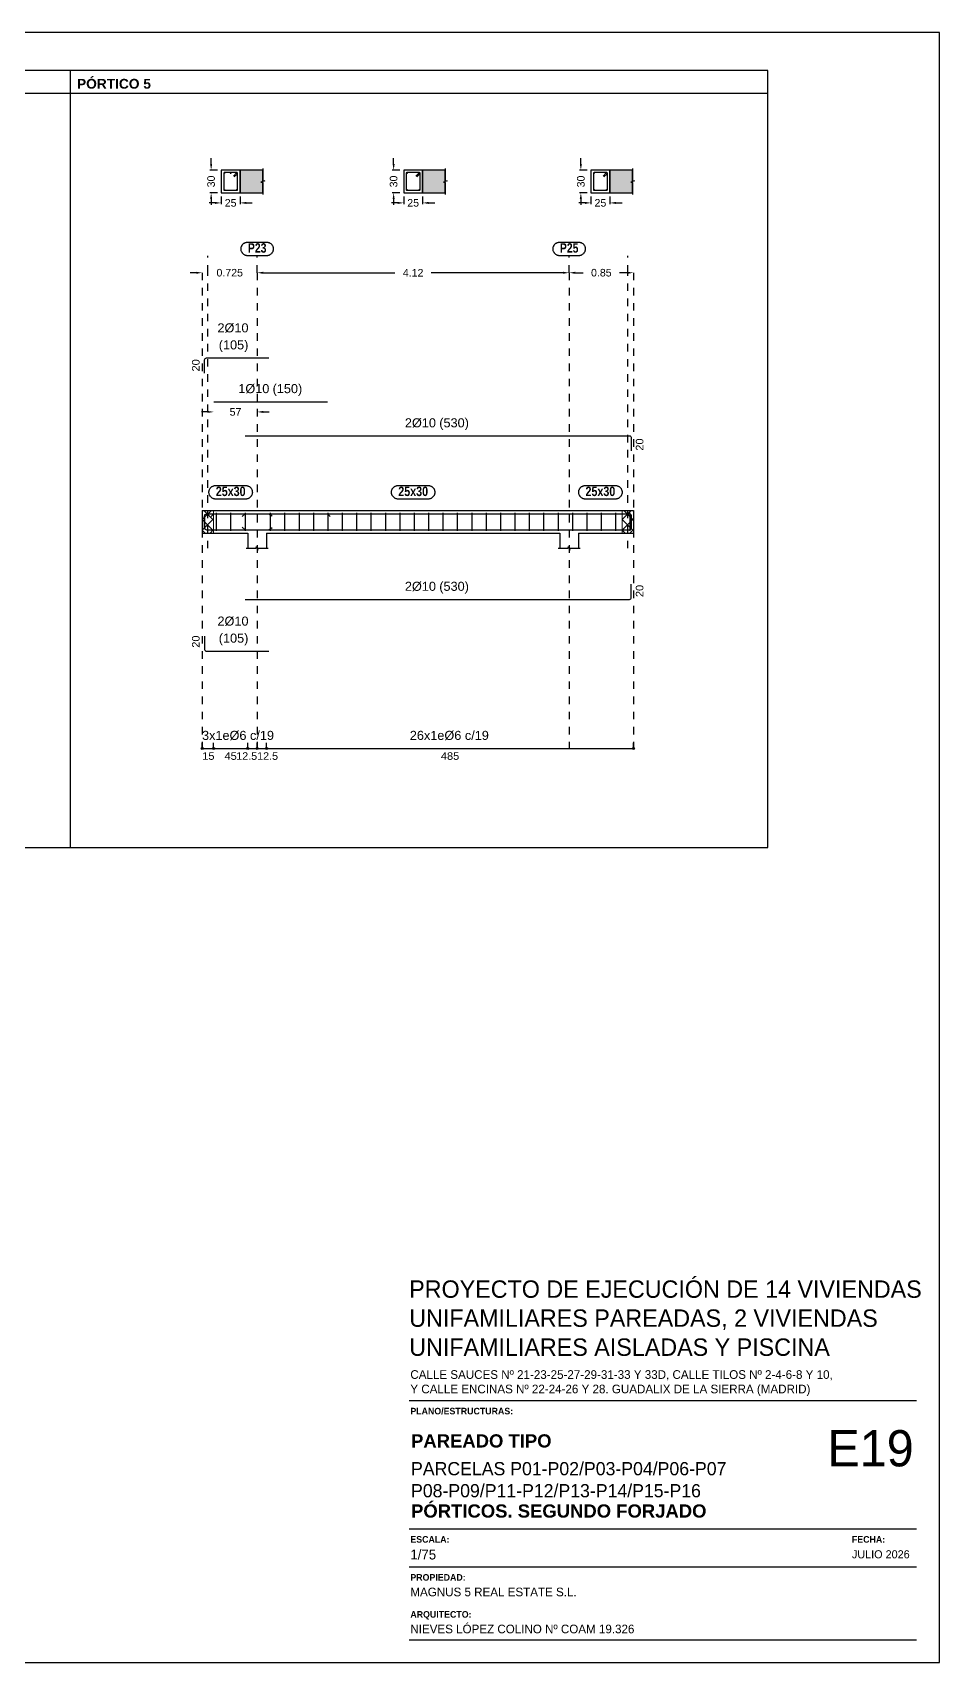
# Model space of a CAD drawing. Extents: x 2455 to 9764, y -806 to 181.
# Drawn here: x 5078.23 to 5090.21, y -409.26 to -387.73 of the extents above; entities that cross this region are included whole.
import ezdxf
from ezdxf.enums import TextEntityAlignment as Align

# ---------------------------------------------------------------- set-up
doc = ezdxf.new("R2010")
doc.units = 0
doc.header["$LTSCALE"] = 0.2
doc.header["$MEASUREMENT"] = 0
doc.linetypes.add('CYPE_RAYAPUNTO', pattern=[0.4125, 0.2025, -0.105, 0, -0.105])
doc.linetypes.add('PUNTOS2', pattern=[0.125, 0, -0.125])
doc.layers.add('01_cartela', color=6, linetype='CONTINUOUS', plot=False)
for name, color, linetype in [('01_cotas', 4, 'CONTINUOUS'), ('01_parcela', 7, 'CONTINUOUS'), ('01_primera', 5, 'CONTINUOUS'), ('01_texto cartela', 4, 'CONTINUOUS'), ('ALZ_CONT_NUDOS', 5, 'CONTINUOUS'), ('ALZ_CONT_VIG_HORMIGON', 5, 'CONTINUOUS'), ('ALZ_COT_COT_LIN_APOYOS', 120, 'CYPE_RAYAPUNTO'), ('ALZ_REF_REF_REFERENCIA', 3, 'CONTINUOUS'), ('ALZ_REF_TEXTO_REF_NOMBRE', 3, 'CONTINUOUS'), ('ARM_LONGITUDINAL_Ø10', 4, 'CONTINUOUS'), ('ARM_TRANSVERSAL_Ø6', 4, 'CONTINUOUS'), ('SEC_CONT_FORJADOS_SECCION', 8, 'CONTINUOUS'), ('SEC_CONT_VIG_HORMIGON_SECCION', 2, 'CONTINUOUS'), ('UNI_CORTANTES', 3, 'CONTINUOUS')]:
    doc.layers.add(name, color=color, linetype=linetype)
doc.layers.add('VIG_CARAS', color=5, linetype='CONTINUOUS', lineweight=9)
doc.styles.add('BERNARDO', font='GOTHICB.TTF')
doc.styles.add('Century Gothic', font='', dxfattribs={"height": 2})
doc.styles.add('Century Gothic_3', font='', dxfattribs={"height": 4.5})
doc.styles.add('Century Gothic_5', font='', dxfattribs={"height": 2.5})
doc.styles.add('Century Gothic_6', font='', dxfattribs={"height": 11})
doc.styles.add('CYPETXT_0.15', font='arial.ttf', dxfattribs={"height": 0.1})
doc.styles.add('Estilo1', font='swissel.ttf')
doc.styles.add('NIEVES2', font='sanss___.ttf')
doc.styles.add('NIEVES3', font='swisseb.ttf')
doc.styles.add('ROMANS', font='romans')
doc.styles.get('Century Gothic').set_extended_font_data('Century Gothic')
doc.styles.get('Century Gothic_3').set_extended_font_data('Century Gothic')
doc.styles.get('Century Gothic_5').set_extended_font_data('Century Gothic')
doc.styles.get('Century Gothic_6').set_extended_font_data('Century Gothic')
doc.dimstyles.new('DECIMAL-50', dxfattribs={"dimtxt": 0.08, "dimasz": 0.15, "dimexe": 0.05, "dimexo": 0.05, "dimgap": 0.09, "dimtad": 0, "dimzin": 0, "dimdsep": 46, "dimtxsty": 'ROMANS', "dimblk": 'DOTSMALL', "dimcen": 0.09, "dimclrt": 7, "dimadec": 0, "dimazin": 0, "dimtfac": 1.38, "dimtix": 1, "dimtofl": 0, "dimtmove": 2, "dimatfit": 3, "dimldrblk": 'OBLIQUE', "dimfxl": 1, "dimtolj": 1, "dimtzin": 0, "dimarcsym": 0})

# ---------------------------------------------------------------- blocks, each defined once
blk = doc.blocks.new('*D99')
at = {"layer": '01_cotas', "color": 0, "lineweight": -2, "transparency": 16777216}
for p, q in [((5080.645, -389.979), (5080.565, -389.979)), ((5081.055, -389.979), (5081.135, -389.979))]:
    blk.add_line(p, q, dxfattribs=at)
at = {"layer": '01_cotas', "color": 0, "linetype": 'PUNTOS2', "lineweight": -2, "transparency": 16777216}
for p, q in [((5080.725, -389.896), (5080.725, -390.029)), ((5080.975, -389.896), (5080.975, -390.029))]:
    blk.add_line(p, q, dxfattribs=at)
at = {"layer": '01_cotas', "color": 0, "transparency": 16777216}
for points in [[(5080.645, -389.966), (5080.645, -389.993), (5080.725, -389.979)], [(5081.055, -389.966), (5081.055, -389.993), (5080.975, -389.979)]]:
    blk.add_solid(points, dxfattribs=at)
at = {"layer": '01_cotas', "color": 5, "transparency": 16777216, "insert": (5080.85, -389.979), "char_height": 0.1, "attachment_point": 5, "style": 'Estilo1'}
blk.add_mtext('\\A1;25', dxfattribs=at)
blk = doc.blocks.new('*D100')
at = {"layer": '01_cotas', "color": 0, "linetype": 'PUNTOS2', "lineweight": -2, "transparency": 16777216}
for p, q in [((5080.675, -389.546), (5080.542, -389.546)), ((5080.675, -389.846), (5080.542, -389.846))]:
    blk.add_line(p, q, dxfattribs=at)
at = {"layer": '01_cotas', "color": 0, "lineweight": -2, "transparency": 16777216}
for p, q in [((5080.592, -389.466), (5080.592, -389.386)), ((5080.592, -389.926), (5080.592, -390.006))]:
    blk.add_line(p, q, dxfattribs=at)
at = {"layer": '01_cotas', "color": 0, "transparency": 16777216}
for points in [[(5080.579, -389.466), (5080.606, -389.466), (5080.592, -389.546)], [(5080.579, -389.926), (5080.606, -389.926), (5080.592, -389.846)]]:
    blk.add_solid(points, dxfattribs=at)
at = {"layer": '01_cotas', "color": 5, "transparency": 16777216, "insert": (5080.592, -389.696), "char_height": 0.1, "attachment_point": 5, "rotation": 90, "style": 'Estilo1'}
blk.add_mtext('\\A1;30', dxfattribs=at)
blk = doc.blocks.new('*D101')
at = {"layer": '01_cotas', "color": 0, "lineweight": -2, "transparency": 16777216}
for p, q in [((5083.055, -389.979), (5082.975, -389.979)), ((5083.465, -389.979), (5083.545, -389.979))]:
    blk.add_line(p, q, dxfattribs=at)
at = {"layer": '01_cotas', "color": 0, "linetype": 'PUNTOS2', "lineweight": -2, "transparency": 16777216}
for p, q in [((5083.135, -389.896), (5083.135, -390.029)), ((5083.385, -389.896), (5083.385, -390.029))]:
    blk.add_line(p, q, dxfattribs=at)
at = {"layer": '01_cotas', "color": 0, "transparency": 16777216}
for points in [[(5083.055, -389.966), (5083.055, -389.993), (5083.135, -389.979)], [(5083.465, -389.966), (5083.465, -389.993), (5083.385, -389.979)]]:
    blk.add_solid(points, dxfattribs=at)
at = {"layer": '01_cotas', "color": 5, "transparency": 16777216, "insert": (5083.26, -389.979), "char_height": 0.1, "attachment_point": 5, "style": 'Estilo1'}
blk.add_mtext('\\A1;25', dxfattribs=at)
blk = doc.blocks.new('*D102')
at = {"layer": '01_cotas', "color": 0, "linetype": 'PUNTOS2', "lineweight": -2, "transparency": 16777216}
for p, q in [((5083.085, -389.546), (5082.952, -389.546)), ((5083.085, -389.846), (5082.952, -389.846))]:
    blk.add_line(p, q, dxfattribs=at)
at = {"layer": '01_cotas', "color": 0, "lineweight": -2, "transparency": 16777216}
for p, q in [((5083.002, -389.466), (5083.002, -389.386)), ((5083.002, -389.926), (5083.002, -390.006))]:
    blk.add_line(p, q, dxfattribs=at)
at = {"layer": '01_cotas', "color": 0, "transparency": 16777216}
for points in [[(5082.989, -389.466), (5083.016, -389.466), (5083.002, -389.546)], [(5082.989, -389.926), (5083.016, -389.926), (5083.002, -389.846)]]:
    blk.add_solid(points, dxfattribs=at)
at = {"layer": '01_cotas', "color": 5, "transparency": 16777216, "insert": (5083.002, -389.696), "char_height": 0.1, "attachment_point": 5, "rotation": 90, "style": 'Estilo1'}
blk.add_mtext('\\A1;30', dxfattribs=at)
blk = doc.blocks.new('*D103')
at = {"layer": '01_cotas', "color": 0, "lineweight": -2, "transparency": 16777216}
for p, q in [((5085.528, -389.979), (5085.448, -389.979)), ((5085.938, -389.979), (5086.018, -389.979))]:
    blk.add_line(p, q, dxfattribs=at)
at = {"layer": '01_cotas', "color": 0, "linetype": 'PUNTOS2', "lineweight": -2, "transparency": 16777216}
for p, q in [((5085.608, -389.896), (5085.608, -390.029)), ((5085.858, -389.896), (5085.858, -390.029))]:
    blk.add_line(p, q, dxfattribs=at)
at = {"layer": '01_cotas', "color": 0, "transparency": 16777216}
for points in [[(5085.528, -389.966), (5085.528, -389.993), (5085.608, -389.979)], [(5085.938, -389.966), (5085.938, -389.993), (5085.858, -389.979)]]:
    blk.add_solid(points, dxfattribs=at)
at = {"layer": '01_cotas', "color": 5, "transparency": 16777216, "insert": (5085.733, -389.979), "char_height": 0.1, "attachment_point": 5, "style": 'Estilo1'}
blk.add_mtext('\\A1;25', dxfattribs=at)
blk = doc.blocks.new('*D104')
at = {"layer": '01_cotas', "color": 0, "linetype": 'PUNTOS2', "lineweight": -2, "transparency": 16777216}
for p, q in [((5085.558, -389.546), (5085.425, -389.546)), ((5085.558, -389.846), (5085.425, -389.846))]:
    blk.add_line(p, q, dxfattribs=at)
at = {"layer": '01_cotas', "color": 0, "lineweight": -2, "transparency": 16777216}
for p, q in [((5085.475, -389.466), (5085.475, -389.386)), ((5085.475, -389.926), (5085.475, -390.006))]:
    blk.add_line(p, q, dxfattribs=at)
at = {"layer": '01_cotas', "color": 0, "transparency": 16777216}
for points in [[(5085.461, -389.466), (5085.488, -389.466), (5085.475, -389.546)], [(5085.461, -389.926), (5085.488, -389.926), (5085.475, -389.846)]]:
    blk.add_solid(points, dxfattribs=at)
at = {"layer": '01_cotas', "color": 5, "transparency": 16777216, "insert": (5085.475, -389.696), "char_height": 0.1, "attachment_point": 5, "rotation": 90, "style": 'Estilo1'}
blk.add_mtext('\\A1;30', dxfattribs=at)
blk = doc.blocks.new('*D105')
at = {"layer": '01_cotas', "color": 0, "lineweight": -2, "transparency": 16777216}
for p, q in [((5080.395, -390.902), (5080.315, -390.902)), ((5081.28, -390.902), (5081.36, -390.902))]:
    blk.add_line(p, q, dxfattribs=at)
at = {"layer": '01_cotas', "color": 0, "transparency": 16777216}
for points in [[(5080.395, -390.889), (5080.395, -390.916), (5080.475, -390.902)], [(5081.28, -390.889), (5081.28, -390.916), (5081.2, -390.902)]]:
    blk.add_solid(points, dxfattribs=at)
at = {"layer": '01_cotas', "color": 5, "transparency": 16777216, "insert": (5080.838, -390.902), "char_height": 0.1, "attachment_point": 5, "style": 'Estilo1'}
blk.add_mtext('\\A1;0.725', dxfattribs=at)
blk = doc.blocks.new('*D106')
at = {"layer": '01_cotas', "color": 0, "lineweight": -2, "transparency": 16777216}
for p, q in [((5081.28, -390.902), (5083.02, -390.902)), ((5085.24, -390.902), (5083.5, -390.902))]:
    blk.add_line(p, q, dxfattribs=at)
at = {"layer": '01_cotas', "color": 0, "transparency": 16777216}
for points in [[(5081.28, -390.889), (5081.28, -390.916), (5081.2, -390.902)], [(5085.24, -390.889), (5085.24, -390.916), (5085.32, -390.902)]]:
    blk.add_solid(points, dxfattribs=at)
at = {"layer": '01_cotas', "color": 5, "transparency": 16777216, "insert": (5083.26, -390.902), "char_height": 0.1, "attachment_point": 5, "style": 'Estilo1'}
blk.add_mtext('\\A1;4.12', dxfattribs=at)
blk = doc.blocks.new('*D107')
at = {"layer": '01_cotas', "color": 0, "lineweight": -2, "transparency": 16777216}
for p, q in [((5085.4, -390.902), (5085.505, -390.902)), ((5086.09, -390.902), (5085.985, -390.902))]:
    blk.add_line(p, q, dxfattribs=at)
at = {"layer": '01_cotas', "color": 0, "transparency": 16777216}
for points in [[(5085.4, -390.889), (5085.4, -390.916), (5085.32, -390.902)], [(5086.09, -390.889), (5086.09, -390.916), (5086.17, -390.902)]]:
    blk.add_solid(points, dxfattribs=at)
at = {"layer": '01_cotas', "color": 5, "transparency": 16777216, "insert": (5085.745, -390.902), "char_height": 0.1, "attachment_point": 5, "style": 'Estilo1'}
blk.add_mtext('\\A1;0.85', dxfattribs=at)
blk = doc.blocks.new('*D108')
at = {"layer": '01_cotas', "color": 0, "lineweight": -2, "transparency": 16777216}
for p, q in [((5080.547, -392.741), (5080.467, -392.741)), ((5081.28, -392.741), (5081.36, -392.741))]:
    blk.add_line(p, q, dxfattribs=at)
at = {"layer": '01_cotas', "color": 0, "transparency": 16777216}
for points in [[(5080.547, -392.728), (5080.547, -392.754), (5080.627, -392.741)], [(5081.28, -392.728), (5081.28, -392.754), (5081.2, -392.741)]]:
    blk.add_solid(points, dxfattribs=at)
at = {"layer": '01_cotas', "color": 5, "transparency": 16777216, "insert": (5080.914, -392.741), "char_height": 0.1, "attachment_point": 5, "style": 'Estilo1'}
blk.add_mtext('\\A1;57', dxfattribs=at)

msp = doc.modelspace()

# ---------------------------------------------------------------- hatches: boundary and pattern name
at = {"layer": 'SEC_CONT_FORJADOS_SECCION', "true_color": 0xdad7d3}
for points in [[(5081.275, -389.546), (5080.975, -389.546), (5080.975, -389.846), (5081.275, -389.846)], [(5083.685, -389.546), (5083.385, -389.546), (5083.385, -389.846), (5083.685, -389.846)], [(5086.158, -389.546), (5085.858, -389.546), (5085.858, -389.846), (5086.158, -389.846)]]:
    msp.add_hatch(color=254, dxfattribs=at).paths.add_polyline_path(points)

# ---------------------------------------------------------------- linework, layer by layer
at = {"layer": '01_cartela', "color": 3}
msp.add_lwpolyline([(5059.571, -387.729), (5059.571, -409.264), (5090.209, -409.264), (5090.209, -387.729)], close=True, dxfattribs=at)
at = {"layer": '01_cotas', "color": 2}
msp.add_line((5078.731, -388.229), (5078.73, -398.496), dxfattribs=at)
at = {"layer": '01_parcela', "color": 7, "ltscale": 2.5}
for p, q in [((5087.943, -388.229), (5060.071, -388.229)), ((5087.943, -398.496), (5087.943, -388.229)), ((5060.07, -398.496), (5087.943, -398.496))]:
    msp.add_line(p, q, dxfattribs=at)
at = {"layer": '01_primera', "ltscale": 2.5}
msp.add_line((5060.071, -388.531), (5087.943, -388.531), dxfattribs=at)
at = {"layer": '01_texto cartela', "color": 5}
for p, q in [((5083.208, -405.803), (5089.909, -405.803)), ((5083.208, -407.497), (5089.909, -407.497)), ((5083.208, -408), (5089.909, -408)), ((5083.208, -408.964), (5089.909, -408.964))]:
    msp.add_line(p, q, dxfattribs=at)
at = {"layer": 'ALZ_CONT_NUDOS'}
for p, q in [((5080.475, -394.043), (5080.475, -394.343)), ((5086.17, -394.043), (5086.17, -394.343)), ((5081.075, -394.343), (5081.075, -394.543)), ((5081.325, -394.343), (5081.325, -394.543)), ((5085.195, -394.343), (5085.195, -394.543)), ((5085.445, -394.343), (5085.445, -394.543))]:
    msp.add_line(p, q, dxfattribs=at)
at = {"layer": 'ALZ_CONT_NUDOS', "lineweight": 0}
for p, q in [((5080.475, -394.163), (5080.596, -394.043)), ((5080.625, -394.172), (5080.496, -394.043)), ((5086.02, -394.163), (5086.141, -394.043)), ((5086.17, -394.172), (5086.041, -394.043)), ((5080.475, -394.304), (5080.625, -394.154)), ((5080.625, -394.313), (5080.475, -394.163)), ((5080.513, -394.343), (5080.475, -394.304)), ((5080.578, -394.343), (5080.625, -394.296)), ((5086.02, -394.304), (5086.17, -394.154)), ((5086.17, -394.313), (5086.02, -394.163)), ((5086.058, -394.343), (5086.02, -394.304)), ((5086.123, -394.343), (5086.17, -394.296))]:
    msp.add_line(p, q, dxfattribs=at)
at = {"layer": 'ALZ_CONT_NUDOS'}
for points in [[(5080.475, -394.043), (5080.625, -394.043)], [(5081.075, -394.043), (5081.325, -394.043)], [(5085.195, -394.043), (5085.445, -394.043)], [(5086.02, -394.043), (5086.17, -394.043)], [(5080.475, -394.343), (5080.625, -394.343)], [(5081.055, -394.543), (5081.185, -394.543), (5081.193, -394.518), (5081.208, -394.568), (5081.215, -394.543), (5081.345, -394.543)], [(5085.175, -394.543), (5085.305, -394.543), (5085.313, -394.518), (5085.328, -394.568), (5085.335, -394.543), (5085.465, -394.543)], [(5086.02, -394.343), (5086.17, -394.343)]]:
    msp.add_lwpolyline(points, dxfattribs=at)
at = {"layer": 'ALZ_CONT_NUDOS', "lineweight": 0}
for points in [[(5080.475, -394.043), (5080.475, -394.343), (5080.625, -394.343), (5080.625, -394.043), (5080.475, -394.043)], [(5086.02, -394.043), (5086.02, -394.343), (5086.17, -394.343), (5086.17, -394.043), (5086.02, -394.043)]]:
    msp.add_lwpolyline(points, close=True, dxfattribs=at)
at = {"layer": 'ALZ_CONT_VIG_HORMIGON'}
for p, q in [((5080.625, -394.043), (5081.075, -394.043)), ((5081.325, -394.043), (5085.195, -394.043)), ((5085.445, -394.043), (5086.02, -394.043)), ((5080.625, -394.343), (5081.075, -394.343)), ((5081.325, -394.343), (5085.195, -394.343)), ((5085.445, -394.343), (5086.02, -394.343))]:
    msp.add_line(p, q, dxfattribs=at)
at = {"layer": 'ALZ_COT_COT_LIN_APOYOS'}
for p, q in [((5080.55, -390.902), (5080.55, -390.677)), ((5081.2, -390.902), (5081.2, -390.677)), ((5085.32, -390.902), (5085.32, -390.677)), ((5086.095, -390.902), (5086.095, -390.677)), ((5080.475, -390.902), (5080.475, -397.188)), ((5080.55, -394.543), (5080.55, -390.902)), ((5081.2, -390.902), (5081.2, -397.188)), ((5085.32, -390.902), (5085.32, -397.188)), ((5086.095, -394.543), (5086.095, -390.902)), ((5086.17, -390.902), (5086.17, -397.188))]:
    msp.add_line(p, q, dxfattribs=at)
at = {"layer": 'ALZ_REF_REF_REFERENCIA'}
for points in [[(5081.323, -390.497), (5081.329, -390.498), (5081.335, -390.498), (5081.341, -390.499), (5081.347, -390.501), (5081.353, -390.502), (5081.358, -390.504), (5081.364, -390.507), (5081.369, -390.51), (5081.374, -390.513), (5081.379, -390.517), (5081.384, -390.521), (5081.388, -390.525), (5081.392, -390.529), (5081.396, -390.534), (5081.399, -390.539), (5081.402, -390.544), (5081.405, -390.549), (5081.407, -390.555), (5081.409, -390.561), (5081.411, -390.566), (5081.412, -390.572), (5081.413, -390.578), (5081.413, -390.584), (5081.413, -390.59), (5081.413, -390.596), (5081.412, -390.602), (5081.411, -390.608), (5081.409, -390.614), (5081.407, -390.62), (5081.405, -390.625), (5081.402, -390.631), (5081.399, -390.636), (5081.396, -390.641), (5081.392, -390.645), (5081.388, -390.65), (5081.384, -390.654), (5081.379, -390.658), (5081.374, -390.662), (5081.369, -390.665), (5081.364, -390.668), (5081.358, -390.67), (5081.353, -390.672), (5081.347, -390.674), (5081.341, -390.676), (5081.335, -390.677), (5081.329, -390.677), (5081.323, -390.677), (5081.077, -390.677), (5081.071, -390.677), (5081.065, -390.677), (5081.059, -390.676), (5081.053, -390.674), (5081.048, -390.672), (5081.042, -390.67), (5081.037, -390.668), (5081.031, -390.665), (5081.026, -390.662), (5081.021, -390.658), (5081.017, -390.654), (5081.012, -390.65), (5081.008, -390.645), (5081.005, -390.641), (5081.001, -390.636), (5080.998, -390.631), (5080.996, -390.625), (5080.993, -390.62), (5080.991, -390.614), (5080.99, -390.608), (5080.988, -390.602), (5080.988, -390.596), (5080.987, -390.59), (5080.987, -390.584), (5080.988, -390.578), (5080.988, -390.572), (5080.99, -390.566), (5080.991, -390.561), (5080.993, -390.555), (5080.996, -390.549), (5080.998, -390.544), (5081.001, -390.539), (5081.005, -390.534), (5081.008, -390.529), (5081.012, -390.525), (5081.017, -390.521), (5081.021, -390.517), (5081.026, -390.513), (5081.031, -390.51), (5081.037, -390.507), (5081.042, -390.504), (5081.048, -390.502), (5081.053, -390.501), (5081.059, -390.499), (5081.065, -390.498), (5081.071, -390.498), (5081.077, -390.497), (5081.323, -390.497)], [(5085.443, -390.497), (5085.449, -390.498), (5085.455, -390.498), (5085.461, -390.499), (5085.467, -390.501), (5085.473, -390.502), (5085.478, -390.504), (5085.484, -390.507), (5085.489, -390.51), (5085.494, -390.513), (5085.499, -390.517), (5085.504, -390.521), (5085.508, -390.525), (5085.512, -390.529), (5085.516, -390.534), (5085.519, -390.539), (5085.522, -390.544), (5085.525, -390.549), (5085.527, -390.555), (5085.529, -390.561), (5085.531, -390.566), (5085.532, -390.572), (5085.533, -390.578), (5085.533, -390.584), (5085.533, -390.59), (5085.533, -390.596), (5085.532, -390.602), (5085.531, -390.608), (5085.529, -390.614), (5085.527, -390.62), (5085.525, -390.625), (5085.522, -390.631), (5085.519, -390.636), (5085.516, -390.641), (5085.512, -390.645), (5085.508, -390.65), (5085.504, -390.654), (5085.499, -390.658), (5085.494, -390.662), (5085.489, -390.665), (5085.484, -390.668), (5085.478, -390.67), (5085.473, -390.672), (5085.467, -390.674), (5085.461, -390.676), (5085.455, -390.677), (5085.449, -390.677), (5085.443, -390.677), (5085.197, -390.677), (5085.191, -390.677), (5085.185, -390.677), (5085.179, -390.676), (5085.173, -390.674), (5085.168, -390.672), (5085.162, -390.67), (5085.157, -390.668), (5085.151, -390.665), (5085.146, -390.662), (5085.141, -390.658), (5085.137, -390.654), (5085.132, -390.65), (5085.128, -390.645), (5085.125, -390.641), (5085.121, -390.636), (5085.118, -390.631), (5085.116, -390.625), (5085.113, -390.62), (5085.111, -390.614), (5085.11, -390.608), (5085.108, -390.602), (5085.108, -390.596), (5085.107, -390.59), (5085.107, -390.584), (5085.108, -390.578), (5085.108, -390.572), (5085.11, -390.566), (5085.111, -390.561), (5085.113, -390.555), (5085.116, -390.549), (5085.118, -390.544), (5085.121, -390.539), (5085.125, -390.534), (5085.128, -390.529), (5085.132, -390.525), (5085.137, -390.521), (5085.141, -390.517), (5085.146, -390.513), (5085.151, -390.51), (5085.157, -390.507), (5085.162, -390.504), (5085.168, -390.502), (5085.173, -390.501), (5085.179, -390.499), (5085.185, -390.498), (5085.191, -390.498), (5085.197, -390.497), (5085.443, -390.497)]]:
    msp.add_lwpolyline(points, close=True, dxfattribs=at)
at = {"layer": 'ALZ_REF_TEXTO_REF_NOMBRE', "color": 5}
for points in [[(5081.047, -393.713), (5081.053, -393.713), (5081.059, -393.713), (5081.065, -393.714), (5081.07, -393.716), (5081.076, -393.718), (5081.082, -393.72), (5081.087, -393.722), (5081.093, -393.725), (5081.098, -393.728), (5081.102, -393.732), (5081.107, -393.736), (5081.111, -393.74), (5081.115, -393.744), (5081.119, -393.749), (5081.123, -393.754), (5081.126, -393.759), (5081.128, -393.765), (5081.131, -393.77), (5081.133, -393.776), (5081.134, -393.782), (5081.135, -393.788), (5081.136, -393.794), (5081.137, -393.8), (5081.137, -393.806), (5081.136, -393.812), (5081.135, -393.818), (5081.134, -393.823), (5081.133, -393.829), (5081.131, -393.835), (5081.128, -393.84), (5081.126, -393.846), (5081.123, -393.851), (5081.119, -393.856), (5081.115, -393.861), (5081.111, -393.865), (5081.107, -393.869), (5081.102, -393.873), (5081.098, -393.877), (5081.093, -393.88), (5081.087, -393.883), (5081.082, -393.885), (5081.076, -393.888), (5081.07, -393.889), (5081.065, -393.891), (5081.059, -393.892), (5081.053, -393.892), (5081.047, -393.893), (5080.654, -393.893), (5080.648, -393.892), (5080.642, -393.892), (5080.636, -393.891), (5080.63, -393.889), (5080.624, -393.888), (5080.619, -393.885), (5080.613, -393.883), (5080.608, -393.88), (5080.603, -393.877), (5080.598, -393.873), (5080.593, -393.869), (5080.589, -393.865), (5080.585, -393.861), (5080.581, -393.856), (5080.578, -393.851), (5080.575, -393.846), (5080.572, -393.84), (5080.57, -393.835), (5080.568, -393.829), (5080.566, -393.823), (5080.565, -393.818), (5080.564, -393.812), (5080.564, -393.806), (5080.564, -393.8), (5080.564, -393.794), (5080.565, -393.788), (5080.566, -393.782), (5080.568, -393.776), (5080.57, -393.77), (5080.572, -393.765), (5080.575, -393.759), (5080.578, -393.754), (5080.581, -393.749), (5080.585, -393.744), (5080.589, -393.74), (5080.593, -393.736), (5080.598, -393.732), (5080.603, -393.728), (5080.608, -393.725), (5080.613, -393.722), (5080.619, -393.72), (5080.624, -393.718), (5080.63, -393.716), (5080.636, -393.714), (5080.642, -393.713), (5080.648, -393.713), (5080.654, -393.713), (5081.047, -393.713)], [(5083.457, -393.713), (5083.463, -393.713), (5083.469, -393.713), (5083.475, -393.714), (5083.48, -393.716), (5083.486, -393.718), (5083.492, -393.72), (5083.497, -393.722), (5083.503, -393.725), (5083.508, -393.728), (5083.512, -393.732), (5083.517, -393.736), (5083.521, -393.74), (5083.525, -393.744), (5083.529, -393.749), (5083.533, -393.754), (5083.536, -393.759), (5083.538, -393.765), (5083.541, -393.77), (5083.543, -393.776), (5083.544, -393.782), (5083.545, -393.788), (5083.546, -393.794), (5083.547, -393.8), (5083.547, -393.806), (5083.546, -393.812), (5083.545, -393.818), (5083.544, -393.823), (5083.543, -393.829), (5083.541, -393.835), (5083.538, -393.84), (5083.536, -393.846), (5083.533, -393.851), (5083.529, -393.856), (5083.525, -393.861), (5083.521, -393.865), (5083.517, -393.869), (5083.512, -393.873), (5083.508, -393.877), (5083.503, -393.88), (5083.497, -393.883), (5083.492, -393.885), (5083.486, -393.888), (5083.48, -393.889), (5083.475, -393.891), (5083.469, -393.892), (5083.463, -393.892), (5083.457, -393.893), (5083.064, -393.893), (5083.058, -393.892), (5083.052, -393.892), (5083.046, -393.891), (5083.04, -393.889), (5083.034, -393.888), (5083.029, -393.885), (5083.023, -393.883), (5083.018, -393.88), (5083.013, -393.877), (5083.008, -393.873), (5083.003, -393.869), (5082.999, -393.865), (5082.995, -393.861), (5082.991, -393.856), (5082.988, -393.851), (5082.985, -393.846), (5082.982, -393.84), (5082.98, -393.835), (5082.978, -393.829), (5082.976, -393.823), (5082.975, -393.818), (5082.974, -393.812), (5082.974, -393.806), (5082.974, -393.8), (5082.974, -393.794), (5082.975, -393.788), (5082.976, -393.782), (5082.978, -393.776), (5082.98, -393.77), (5082.982, -393.765), (5082.985, -393.759), (5082.988, -393.754), (5082.991, -393.749), (5082.995, -393.744), (5082.999, -393.74), (5083.003, -393.736), (5083.008, -393.732), (5083.013, -393.728), (5083.018, -393.725), (5083.023, -393.722), (5083.029, -393.72), (5083.034, -393.718), (5083.04, -393.716), (5083.046, -393.714), (5083.052, -393.713), (5083.058, -393.713), (5083.064, -393.713), (5083.457, -393.713)], [(5085.929, -393.713), (5085.935, -393.713), (5085.941, -393.713), (5085.947, -393.714), (5085.953, -393.716), (5085.959, -393.718), (5085.964, -393.72), (5085.97, -393.722), (5085.975, -393.725), (5085.98, -393.728), (5085.985, -393.732), (5085.99, -393.736), (5085.994, -393.74), (5085.998, -393.744), (5086.002, -393.749), (5086.005, -393.754), (5086.008, -393.759), (5086.011, -393.765), (5086.013, -393.77), (5086.015, -393.776), (5086.017, -393.782), (5086.018, -393.788), (5086.019, -393.794), (5086.019, -393.8), (5086.019, -393.806), (5086.019, -393.812), (5086.018, -393.818), (5086.017, -393.823), (5086.015, -393.829), (5086.013, -393.835), (5086.011, -393.84), (5086.008, -393.846), (5086.005, -393.851), (5086.002, -393.856), (5085.998, -393.861), (5085.994, -393.865), (5085.99, -393.869), (5085.985, -393.873), (5085.98, -393.877), (5085.975, -393.88), (5085.97, -393.883), (5085.964, -393.885), (5085.959, -393.888), (5085.953, -393.889), (5085.947, -393.891), (5085.941, -393.892), (5085.935, -393.892), (5085.929, -393.893), (5085.536, -393.893), (5085.53, -393.892), (5085.524, -393.892), (5085.518, -393.891), (5085.512, -393.889), (5085.507, -393.888), (5085.501, -393.885), (5085.496, -393.883), (5085.49, -393.88), (5085.485, -393.877), (5085.48, -393.873), (5085.476, -393.869), (5085.471, -393.865), (5085.467, -393.861), (5085.464, -393.856), (5085.46, -393.851), (5085.457, -393.846), (5085.455, -393.84), (5085.452, -393.835), (5085.45, -393.829), (5085.449, -393.823), (5085.447, -393.818), (5085.447, -393.812), (5085.446, -393.806), (5085.446, -393.8), (5085.447, -393.794), (5085.447, -393.788), (5085.449, -393.782), (5085.45, -393.776), (5085.452, -393.77), (5085.455, -393.765), (5085.457, -393.759), (5085.46, -393.754), (5085.464, -393.749), (5085.467, -393.744), (5085.471, -393.74), (5085.476, -393.736), (5085.48, -393.732), (5085.485, -393.728), (5085.49, -393.725), (5085.496, -393.722), (5085.501, -393.72), (5085.507, -393.718), (5085.512, -393.716), (5085.518, -393.714), (5085.524, -393.713), (5085.53, -393.713), (5085.536, -393.713), (5085.929, -393.713)]]:
    msp.add_lwpolyline(points, close=True, dxfattribs=at)
at = {"layer": 'ARM_LONGITUDINAL_Ø10'}
for p, q in [((5080.627, -394.089), (5080.592, -394.124)), ((5081.04, -394.089), (5081.003, -394.123)), ((5081.355, -394.089), (5081.398, -394.115)), ((5082.127, -394.089), (5082.163, -394.124)), ((5081.04, -394.297), (5081.003, -394.263)), ((5081.355, -394.297), (5081.398, -394.27))]:
    msp.add_line(p, q, dxfattribs=at)
for points in [[(5080.505, -392.227), (5080.505, -392.052), (5080.507, -392.043), (5080.513, -392.035), (5080.521, -392.029), (5080.53, -392.027), (5081.355, -392.027)], [(5080.627, -392.606), (5082.127, -392.606)], [(5081.04, -393.057), (5086.115, -393.057), (5086.125, -393.059), (5086.133, -393.065), (5086.138, -393.073), (5086.14, -393.082), (5086.14, -393.257)], [(5080.505, -394.289), (5080.505, -394.114), (5080.507, -394.104), (5080.513, -394.096), (5080.521, -394.09), (5080.53, -394.089), (5081.355, -394.089)], [(5080.627, -394.089), (5082.127, -394.089)], [(5081.04, -394.089), (5086.115, -394.089), (5086.125, -394.09), (5086.133, -394.096), (5086.138, -394.104), (5086.14, -394.114), (5086.14, -394.289)], [(5080.505, -394.097), (5080.505, -394.272), (5080.507, -394.281), (5080.513, -394.289), (5080.521, -394.295), (5080.53, -394.297), (5081.355, -394.297)], [(5081.04, -394.297), (5086.115, -394.297), (5086.125, -394.295), (5086.133, -394.289), (5086.138, -394.281), (5086.14, -394.272), (5086.14, -394.097)], [(5081.04, -395.218), (5086.115, -395.218), (5086.125, -395.216), (5086.133, -395.21), (5086.138, -395.202), (5086.14, -395.193), (5086.14, -395.018)], [(5080.505, -395.703), (5080.505, -395.878), (5080.507, -395.887), (5080.513, -395.895), (5080.521, -395.901), (5080.53, -395.903), (5081.355, -395.903)]]:
    msp.add_lwpolyline(points, dxfattribs=at)
for centre in [(5080.766, -389.587), (5080.85, -389.587), (5080.934, -389.587), (5083.176, -389.587), (5083.344, -389.587), (5085.649, -389.587), (5085.817, -389.587), (5080.766, -389.805), (5080.934, -389.805), (5083.176, -389.805), (5083.344, -389.805), (5085.649, -389.805), (5085.817, -389.805)]:
    msp.add_circle(centre, 0.005, dxfattribs=at)
at = {"layer": 'ARM_TRANSVERSAL_Ø6'}
for p, q in [((5080.66, -394.073), (5080.66, -394.313)), ((5080.85, -394.073), (5080.85, -394.313)), ((5081.04, -394.073), (5081.04, -394.313)), ((5081.373, -394.073), (5081.373, -394.313)), ((5081.563, -394.073), (5081.563, -394.313)), ((5081.753, -394.073), (5081.753, -394.313)), ((5081.943, -394.073), (5081.943, -394.313)), ((5082.133, -394.073), (5082.133, -394.313)), ((5082.323, -394.073), (5082.323, -394.313)), ((5082.513, -394.073), (5082.513, -394.313)), ((5082.703, -394.073), (5082.703, -394.313)), ((5082.893, -394.073), (5082.893, -394.313)), ((5083.083, -394.073), (5083.083, -394.313)), ((5083.273, -394.073), (5083.273, -394.313)), ((5083.463, -394.073), (5083.463, -394.313)), ((5083.653, -394.073), (5083.653, -394.313)), ((5083.843, -394.073), (5083.843, -394.313)), ((5084.033, -394.073), (5084.033, -394.313)), ((5084.223, -394.073), (5084.223, -394.313)), ((5084.413, -394.073), (5084.413, -394.313)), ((5084.603, -394.073), (5084.603, -394.313)), ((5084.793, -394.073), (5084.793, -394.313)), ((5084.983, -394.073), (5084.983, -394.313)), ((5085.173, -394.073), (5085.173, -394.313)), ((5085.363, -394.073), (5085.363, -394.313)), ((5085.553, -394.073), (5085.553, -394.313)), ((5085.743, -394.073), (5085.743, -394.313)), ((5085.933, -394.073), (5085.933, -394.313)), ((5086.123, -394.073), (5086.123, -394.313))]:
    msp.add_line(p, q, dxfattribs=at)
for points in [[(5080.897, -389.635), (5080.94, -389.593), (5080.941, -389.592), (5080.942, -389.59), (5080.942, -389.589), (5080.942, -389.587), (5080.942, -389.586), (5080.942, -389.584), (5080.941, -389.583), (5080.94, -389.582), (5080.939, -389.581), (5080.937, -389.58), (5080.936, -389.58), (5080.934, -389.579), (5080.766, -389.579), (5080.763, -389.58), (5080.761, -389.582), (5080.759, -389.584), (5080.758, -389.587), (5080.758, -389.805), (5080.759, -389.808), (5080.761, -389.811), (5080.763, -389.813), (5080.766, -389.813), (5080.934, -389.813), (5080.937, -389.813), (5080.94, -389.811), (5080.942, -389.808), (5080.942, -389.805), (5080.942, -389.587), (5080.942, -389.586), (5080.942, -389.584), (5080.941, -389.583), (5080.94, -389.582), (5080.939, -389.581), (5080.937, -389.58), (5080.936, -389.58), (5080.934, -389.579), (5080.933, -389.58), (5080.931, -389.58), (5080.93, -389.581), (5080.929, -389.582), (5080.886, -389.624)], [(5083.307, -389.635), (5083.35, -389.593), (5083.351, -389.592), (5083.352, -389.59), (5083.352, -389.589), (5083.352, -389.587), (5083.352, -389.586), (5083.352, -389.584), (5083.351, -389.583), (5083.35, -389.582), (5083.349, -389.581), (5083.347, -389.58), (5083.346, -389.58), (5083.344, -389.579), (5083.176, -389.579), (5083.173, -389.58), (5083.171, -389.582), (5083.169, -389.584), (5083.168, -389.587), (5083.168, -389.805), (5083.169, -389.808), (5083.171, -389.811), (5083.173, -389.813), (5083.176, -389.813), (5083.344, -389.813), (5083.347, -389.813), (5083.35, -389.811), (5083.352, -389.808), (5083.352, -389.805), (5083.352, -389.587), (5083.352, -389.586), (5083.352, -389.584), (5083.351, -389.583), (5083.35, -389.582), (5083.349, -389.581), (5083.347, -389.58), (5083.346, -389.58), (5083.344, -389.579), (5083.343, -389.58), (5083.341, -389.58), (5083.34, -389.581), (5083.339, -389.582), (5083.296, -389.624)], [(5085.78, -389.635), (5085.822, -389.593), (5085.823, -389.592), (5085.824, -389.59), (5085.825, -389.589), (5085.825, -389.587), (5085.825, -389.586), (5085.824, -389.584), (5085.823, -389.583), (5085.822, -389.582), (5085.821, -389.581), (5085.82, -389.58), (5085.818, -389.58), (5085.817, -389.579), (5085.649, -389.579), (5085.646, -389.58), (5085.643, -389.582), (5085.641, -389.584), (5085.641, -389.587), (5085.641, -389.805), (5085.641, -389.808), (5085.643, -389.811), (5085.646, -389.813), (5085.649, -389.813), (5085.817, -389.813), (5085.82, -389.813), (5085.822, -389.811), (5085.824, -389.808), (5085.825, -389.805), (5085.825, -389.587), (5085.825, -389.586), (5085.824, -389.584), (5085.823, -389.583), (5085.822, -389.582), (5085.821, -389.581), (5085.82, -389.58), (5085.818, -389.58), (5085.817, -389.579), (5085.815, -389.58), (5085.814, -389.58), (5085.812, -389.581), (5085.811, -389.582), (5085.769, -389.624)]]:
    msp.add_lwpolyline(points, dxfattribs=at)
at = {"layer": 'SEC_CONT_FORJADOS_SECCION', "color": 254, "true_color": 0xdad7d3}
for points in [[(5081.275, -389.546), (5080.975, -389.546), (5080.975, -389.846), (5081.275, -389.846)], [(5083.685, -389.546), (5083.385, -389.546), (5083.385, -389.846), (5083.685, -389.846)], [(5086.158, -389.546), (5085.858, -389.546), (5085.858, -389.846), (5086.158, -389.846)]]:
    msp.add_lwpolyline(points, close=True, dxfattribs=at)
at = {"layer": 'SEC_CONT_FORJADOS_SECCION'}
for points in [[(5081.275, -389.546), (5080.975, -389.546), (5080.975, -389.846), (5081.275, -389.846)], [(5081.275, -389.526), (5081.275, -389.681), (5081.3, -389.689), (5081.25, -389.704), (5081.275, -389.711), (5081.275, -389.866)], [(5083.685, -389.546), (5083.385, -389.546), (5083.385, -389.846), (5083.685, -389.846)], [(5083.685, -389.526), (5083.685, -389.681), (5083.71, -389.689), (5083.66, -389.704), (5083.685, -389.711), (5083.685, -389.866)], [(5086.158, -389.546), (5085.858, -389.546), (5085.858, -389.846), (5086.158, -389.846)], [(5086.158, -389.526), (5086.158, -389.681), (5086.183, -389.689), (5086.133, -389.704), (5086.158, -389.711), (5086.158, -389.866)]]:
    msp.add_lwpolyline(points, dxfattribs=at)
at = {"layer": 'SEC_CONT_VIG_HORMIGON_SECCION'}
for points in [[(5080.975, -389.546), (5080.725, -389.546), (5080.725, -389.846), (5080.975, -389.846), (5080.975, -389.546)], [(5083.385, -389.546), (5083.135, -389.546), (5083.135, -389.846), (5083.385, -389.846), (5083.385, -389.546)], [(5085.858, -389.546), (5085.608, -389.546), (5085.608, -389.846), (5085.858, -389.846), (5085.858, -389.546)]]:
    msp.add_lwpolyline(points, close=True, dxfattribs=at)
at = {"layer": 'UNI_CORTANTES', "color": 2}
for p, q in [((5080.475, -397.188), (5080.475, -397.113)), ((5080.625, -397.188), (5080.625, -397.113)), ((5081.075, -397.188), (5081.075, -397.113)), ((5081.2, -397.188), (5081.2, -397.113)), ((5081.325, -397.188), (5081.325, -397.113))]:
    msp.add_line(p, q, dxfattribs=at)
for points in [[(5080.475, -397.188), (5080.625, -397.188), (5080.625, -397.113)], [(5080.625, -397.188), (5081.075, -397.188), (5081.075, -397.113)], [(5081.075, -397.188), (5081.2, -397.188), (5081.2, -397.113)], [(5081.2, -397.188), (5081.325, -397.188), (5081.325, -397.113)], [(5081.325, -397.188), (5086.17, -397.188), (5086.17, -397.113)]]:
    msp.add_lwpolyline(points, dxfattribs=at)
for centre in [(5080.475, -397.188), (5080.625, -397.188), (5080.625, -397.188), (5081.075, -397.188), (5081.075, -397.188), (5081.2, -397.188), (5081.2, -397.188), (5081.325, -397.188), (5081.325, -397.188), (5086.17, -397.188)]:
    msp.add_circle(centre, 0.015, dxfattribs=at)

# ---------------------------------------------------------------- texts
at = {"layer": '01_texto cartela', "color": 5, "style": 'NIEVES3'}
msp.add_text('PÓRTICO 5', height=0.1297, dxfattribs=at).set_placement((5078.821, -388.47))
at = {"layer": '01_texto cartela', "color": 5}
for s, insert, char_height, width, attachment_point, style in [('\\PPROYECTO DE EJECUCIÓN DE 14 VIVIENDAS UNIFAMILIARES PAREADAS, 2 VIVIENDAS UNIFAMILIARES AISLADAS Y PISCINA', (5083.208, -403.833), 0.23, 6.82217, 1, 'Century Gothic_3'), ('CALLE SAUCES Nº 21-23-25-27-29-31-33 Y 33D, CALLE TILOS Nº 2-4-6-8 Y 10, \\PY CALLE ENCINAS Nº 22-24-26 Y 28. GUADALIX DE LA SIERRA (MADRID)', (5083.223, -405.403), 0.11455, 9.24681, 1, 'Century Gothic'), ('{\\fCentury Gothic|b1|i0|c0|p34;PLANO/ESTRUCTURAS: }', (5083.223, -405.9), 0.08701, 2.11715, 1, 'Century Gothic'), ('\\pt2.3273;\\PPARCELAS P01-P02/P03-P04/P06-P07\\PP08-P09/P11-P12/P13-P14/P15-P16 ', (5083.232, -407.085), 0.17455, 7.00908, 7, 'Century Gothic_5'), ('\\pt2.3273;PÓRTICOS. SEGUNDO FORJADO', (5083.232, -407.353), 0.17455, 7.00908, 7, 'NIEVES3'), ('{\\fCentury Gothic|b1|i0|c0|p34;ESCALA: }', (5083.223, -407.595), 0.08701, 2.11715, 1, 'Century Gothic'), ('{\\fCentury Gothic|b1|i0|c0|p34;FECHA: }', (5089.054, -407.595), 0.08701, 2.11715, 1, 'Century Gothic'), ('1/75', (5083.223, -407.773), 0.1309, 2.11715, 1, 'Century Gothic'), ('JULIO 2026', (5089.054, -407.782), 0.1069, 3.50438, 1, 'Century Gothic'), ('{\\fCentury Gothic|b1|i0|c0|p34;PROPIEDAD:}', (5083.223, -408.097), 0.08701, 0.83709, 1, 'Century Gothic'), ('MAGNUS 5 REAL ESTATE S.L.', (5083.223, -408.276), 0.11455, 4.88231, 1, 'Century Gothic'), ('{\\fCentury Gothic|b1|i0|c0|p34;ARQUITECTO:}', (5083.223, -408.586), 0.08701, 0.83709, 1, 'Century Gothic'), ('NIEVES LÓPEZ COLINO Nº COAM 19.326', (5083.223, -408.765), 0.11455, 3.65153, 1, 'Century Gothic')]:
    msp.add_mtext(s, dxfattribs=dict(at, insert=insert, char_height=char_height, width=width, attachment_point=attachment_point, style=style))
at = {"layer": '01_texto cartela', "color": 1}
for s, insert, char_height, width, attachment_point, style in [('\\pt2.3273;PAREADO TIPO ', (5083.232, -406.427), 0.17455, 7.00908, 7, 'NIEVES3'), ('E19', (5089.87, -406.195), 0.4786, 1.04985, 3, 'Century Gothic_6')]:
    msp.add_mtext(s, dxfattribs=dict(at, insert=insert, char_height=char_height, width=width, attachment_point=attachment_point, style=style))
at = {"layer": 'ALZ_REF_TEXTO_REF_NOMBRE', "color": 5, "style": 'BERNARDO'}
for s, width, p, p2 in [('P23', 0.841304, (5081.077, -390.637), (5081.323, -390.637)), ('P25', 0.841304, (5085.197, -390.637), (5085.443, -390.637)), ('25x30', 0.806421, (5080.654, -393.853), (5081.047, -393.853)), ('25x30', 0.806421, (5083.064, -393.853), (5083.457, -393.853)), ('25x30', 0.806421, (5085.536, -393.853), (5085.929, -393.853))]:
    msp.add_text(s, height=0.125, dxfattribs=dict(at, width=width)).set_placement(p, p2, align=Align.FIT)
at = {"layer": 'UNI_CORTANTES', "color": 4, "style": 'CYPETXT_0.15', "width": 1.042546}
for p, p2 in [((5080.44, -392.207), (5080.44, -392.045)), ((5086.3, -393.253), (5086.3, -393.091)), ((5086.3, -395.188), (5086.3, -395.026)), ((5080.44, -395.857), (5080.44, -395.695))]:
    msp.add_text('20', height=0.1, rotation=90, dxfattribs=at).set_placement(p, p2, align=Align.FIT)
at = {"layer": 'UNI_CORTANTES', "color": 2, "style": 'CYPETXT_0.15'}
for s, width, p, p2 in [('15', 1.042546, (5080.475, -397.338), (5080.637, -397.338)), ('45', 1.042546, (5080.769, -397.338), (5080.931, -397.338)), ('12.5', 1.015093, (5080.924, -397.338), (5081.2, -397.338)), ('12.5', 1.015093, (5081.2, -397.338), (5081.476, -397.338)), ('485', 1.042546, (5083.626, -397.338), (5083.869, -397.338))]:
    msp.add_text(s, height=0.1, dxfattribs=dict(at, width=width)).set_placement(p, p2, align=Align.FIT)
at = {"layer": 'VIG_CARAS', "color": 5, "style": 'NIEVES2'}
for s, p in [('2%%c10', (5080.676, -391.726)), ('(105)', (5080.693, -391.951)), ('(150)', (5081.404, -392.529)), ('1%%c10', (5080.951, -392.529)), ('2%%c10', (5083.151, -392.981)), ('(530)', (5083.605, -392.981)), ('2%%c10', (5083.151, -395.141)), ('(530)', (5083.605, -395.141)), ('2%%c10', (5080.676, -395.601)), ('(105)', (5080.693, -395.826))]:
    msp.add_text(s, height=0.12, dxfattribs=at).set_placement(p, align=Align.BOTTOM_LEFT)
at = {"layer": 'VIG_CARAS', "color": 4, "style": 'NIEVES2'}
for s, p in [('3x1e%%C6 c/19', (5080.472, -397.111)), ('26x1e%%c6 c/19', (5083.216, -397.111))]:
    msp.add_text(s, height=0.12, dxfattribs=at).set_placement(p, align=Align.BOTTOM_LEFT)

# ---------------------------------------------------------------- dimensions: what is measured, and where the dimension line sits
at = {"layer": '01_cotas', "color": 2}
for p1, p2, distance, text, picture, middle in [((5080.725, -389.846), (5080.725, -389.546), 0.133, '30', '*D100', (5080.592, -389.696)), ((5083.135, -389.846), (5083.135, -389.546), 0.133, '30', '*D102', (5083.002, -389.696)), ((5085.608, -389.846), (5085.608, -389.546), 0.133, '30', '*D104', (5085.475, -389.696)), ((5080.725, -389.846), (5080.975, -389.846), -0.133, '25', '*D99', (5080.85, -389.979)), ((5083.135, -389.846), (5083.385, -389.846), -0.133, '25', '*D101', (5083.26, -389.979)), ((5085.608, -389.846), (5085.858, -389.846), -0.133, '25', '*D103', (5085.733, -389.979)), ((5081.2, -390.902), (5080.475, -390.902), 0, '0.725', '*D105', (5080.838, -390.902)), ((5085.32, -390.902), (5081.2, -390.902), 0, '4.12', '*D106', (5083.26, -390.902)), ((5086.17, -390.902), (5085.32, -390.902), 0, '0.85', '*D107', (5085.745, -390.902)), ((5080.627, -392.741), (5081.2, -392.741), 0, '57', '*D108', (5080.914, -392.741))]:
    dim = msp.add_aligned_dim(p1=p1, p2=p2, distance=distance, text=text, dimstyle='DECIMAL-50', override={"dimtxt": 0.1, "dimasz": 0.08, "dimtxsty": 'Estilo1', "dimsah": 1, "dimclrt": 5, "dimfxl": 0.09, "dimarcsym": 2}, dxfattribs=at)
    dim.commit()
    dim.dimension.update_dxf_attribs({"geometry": picture, "text_midpoint": middle})

doc.saveas('drawing.dxf')
